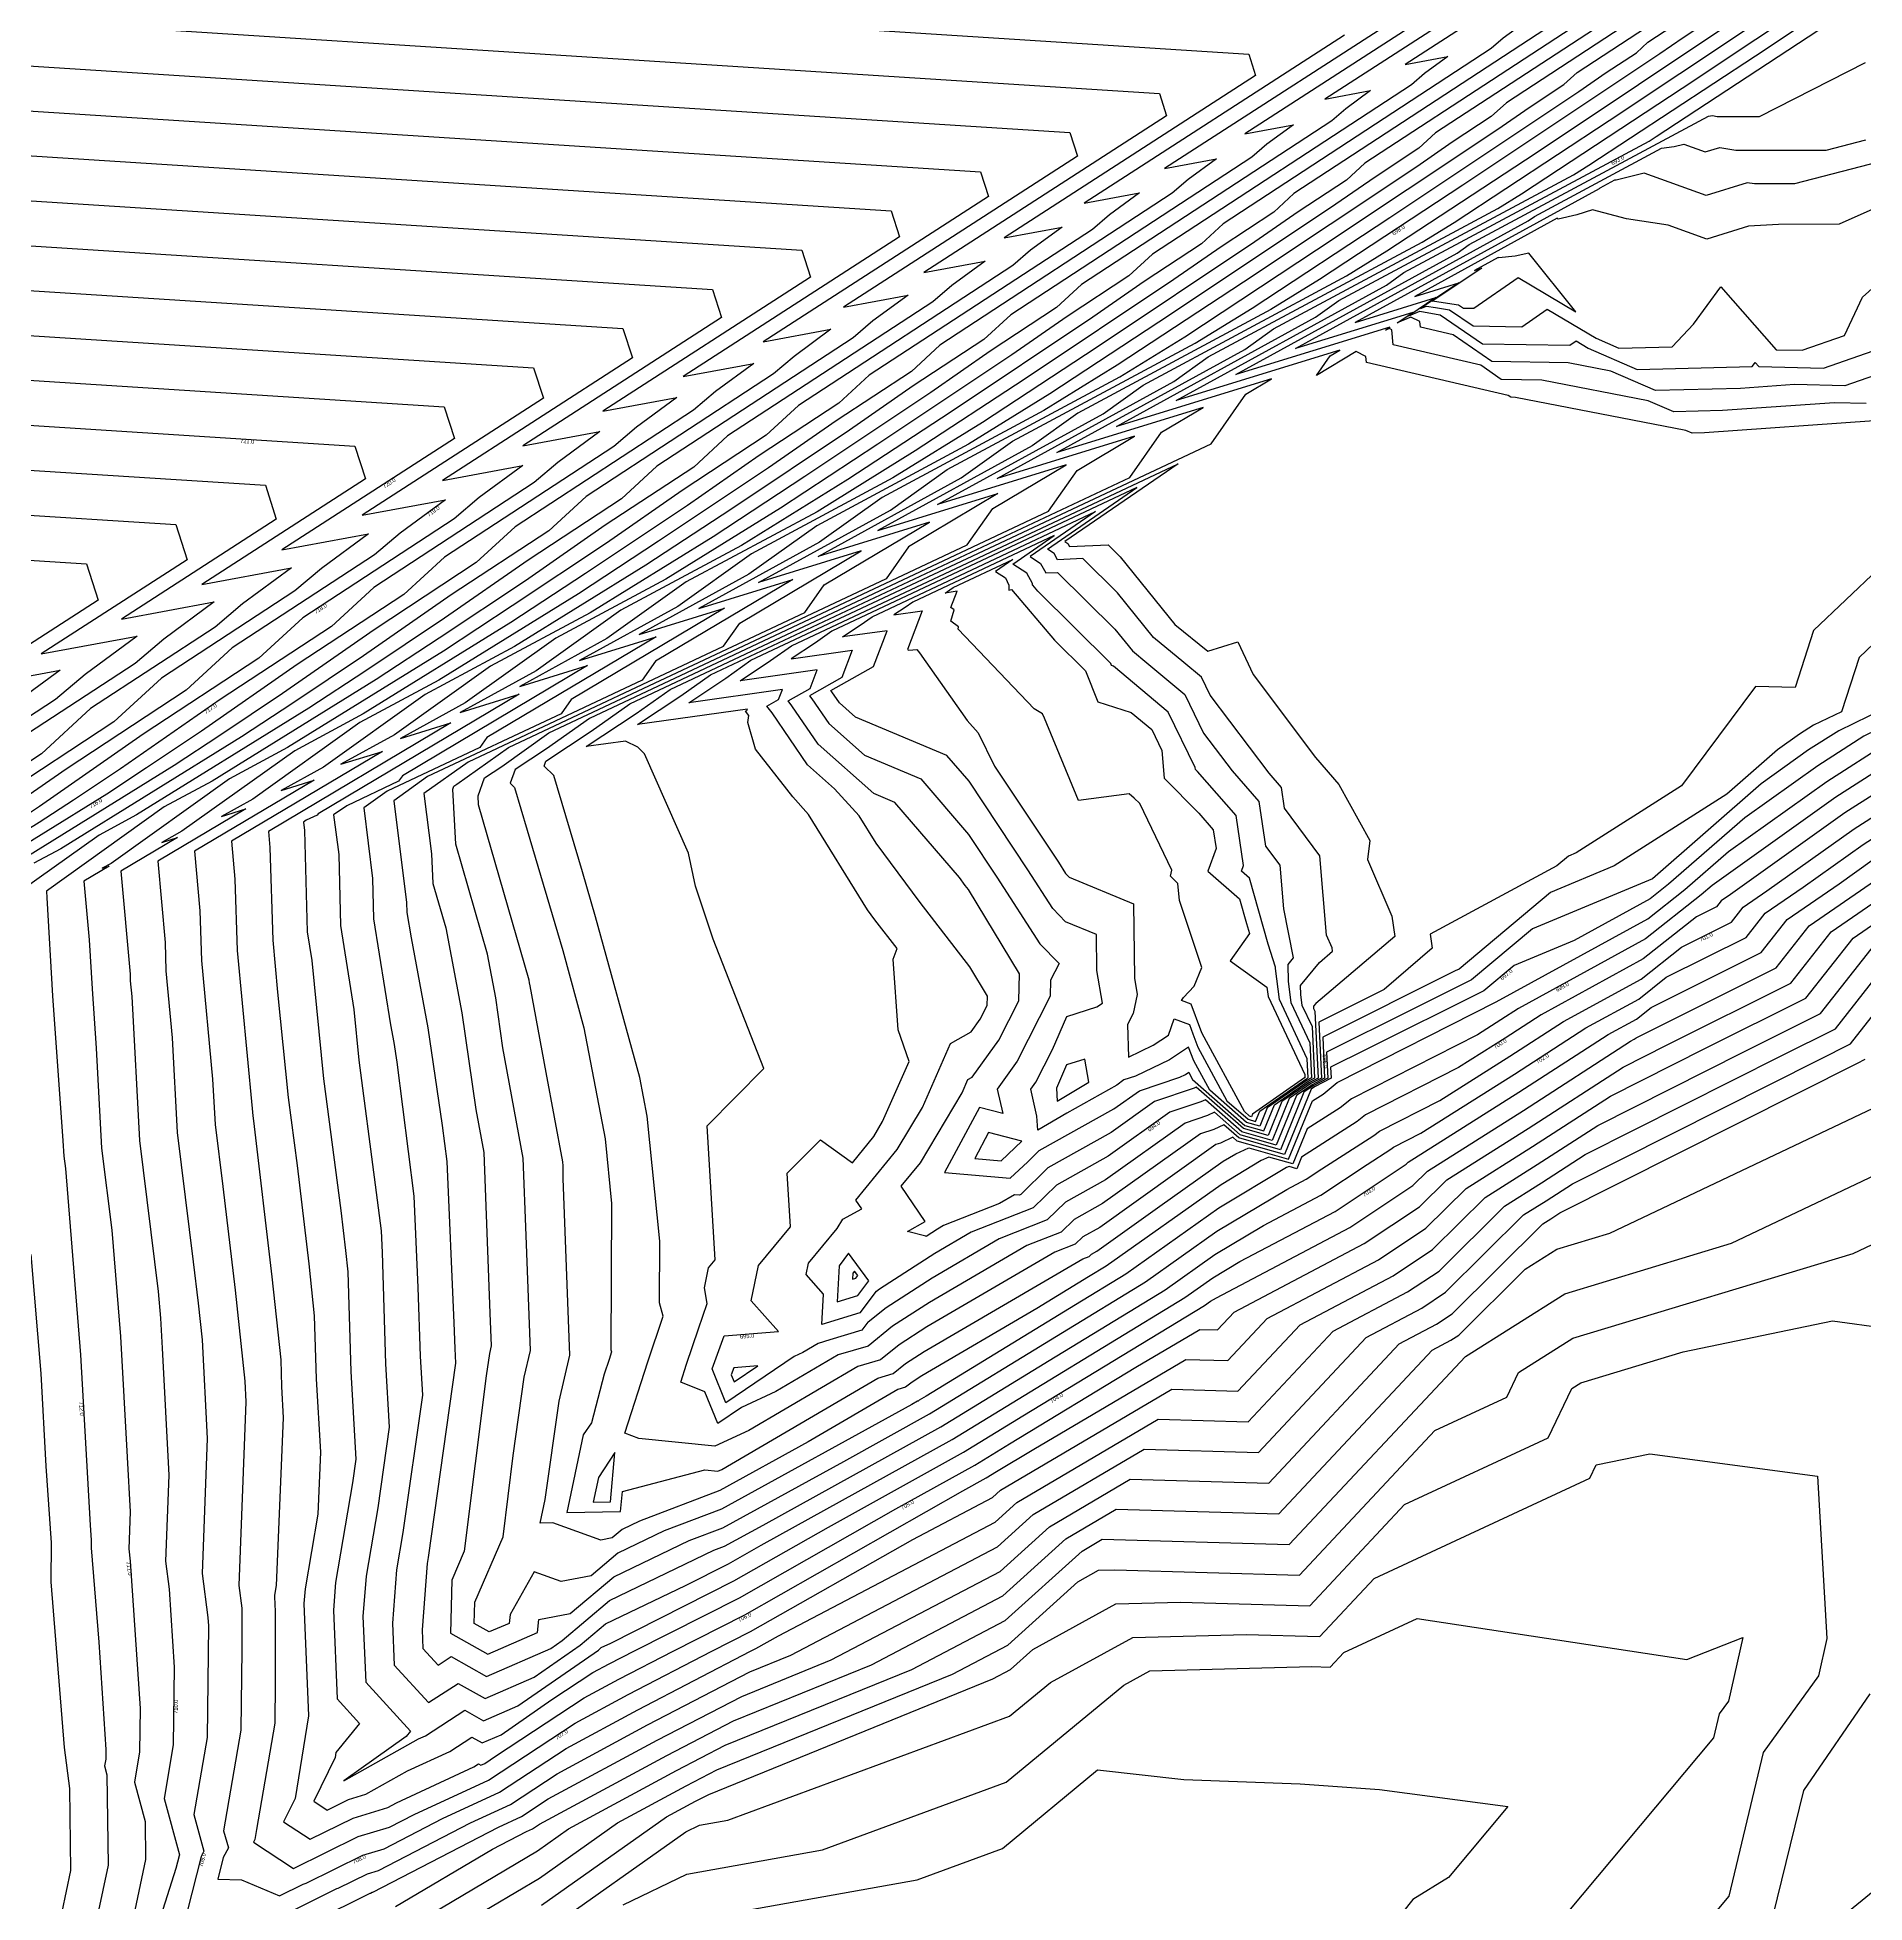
# Model space of a CAD drawing. Extents: x 1684434 to 1702565, y 997334 to 1000228.
# Drawn here: x 1701827 to 1702051.8, y 999806.6 to 1000036 of the extents above; entities that cross this region are included whole.
import ezdxf

# ---------------------------------------------------------------- set-up
doc = ezdxf.new("R2010")
doc.units = 0
doc.layers.add('Default', color=7, linetype='Continuous')

msp = doc.modelspace()

# ---------------------------------------------------------------- linework, layer by layer
at = {"layer": 'Default'}
for points in [[(1701022.89, 1000094.96), (1701976.02, 1000033.92), (1701976.86, 1000031.31), (1701945.92, 1000011.33), (1701953.08, 1000012.66), (1701949.18, 1000009.8), (1701946.98, 1000007.92), (1701920.63, 999990.69), (1701916.68, 999987.06), (1701906.33, 999980.26), (1701897.03, 999973.79), (1701885.43, 999966.05), (1701876.98, 999960.5), (1701857.8, 999948.63), (1701850.65, 999944.79), (1701836.08, 999934.38), (1701834.98, 999933.78), (1701835.83, 999934.04), (1701832.74, 999932.2), (1701833.39, 999924.97), (1701833.74, 999918.95), (1701834.27, 999911.65), (1701834.92, 999899.36), (1701836.17, 999889.29), (1701837.24, 999876.19), (1701838.07, 999861.35), (1701838.42, 999854.62), (1701838.25, 999850.07), (1701838.45, 999848.58), (1701839.65, 999830.46), (1701839.58, 999825.09), (1701838.95, 999821.38), (1701840.27, 999816.55), (1701840.33, 999811.85), (1701838.34, 999802.5)], [(1700896.91, 1000091.98), (1701954.03, 1000024.28), (1701954.96, 1000021.38), (1701926.18, 1000002.8), (1701934.11, 1000004.28), (1701929.8, 1000001.1), (1701927.36, 999999.03), (1701903.22, 999983.24), (1701898.85, 999979.22), (1701887.39, 999971.69), (1701877.1, 999964.53), (1701867.44, 999958.09), (1701860.41, 999953.47), (1701839.2, 999940.34), (1701834.6, 999937.87), (1701823.26, 999929.77)], [(1700959.9, 1000093.47), (1701965.02, 1000029.1), (1701965.91, 1000026.34), (1701936.05, 1000007.06), (1701943.6, 1000008.47), (1701939.49, 1000005.45), (1701937.17, 1000003.47), (1701911.92, 999986.96), (1701907.76, 999983.14), (1701896.86, 999975.97), (1701887.06, 999969.16), (1701876.44, 999962.07), (1701868.7, 999956.99), (1701848.5, 999944.48), (1701842.62, 999941.33), (1701828.13, 999930.98), (1701828.19, 999930.15), (1701828.88, 999918.09), (1701830.17, 999900.25), (1701830.27, 999898.39), (1701830.46, 999896.86), (1701832.34, 999873.92), (1701833.51, 999852.99), (1701833.64, 999851.13), (1701833.63, 999850.19), (1701834.56, 999838.6), (1701835.44, 999825.39), (1701835.43, 999824.2), (1701835.28, 999823.37), (1701835.58, 999822.3), (1701835.72, 999811.19), (1701832.69, 999796.94)], [(1700833.93, 1000090.49), (1701943.03, 1000019.46), (1701944.01, 1000016.42), (1701916.31, 999998.53), (1701924.63, 1000000.09), (1701920.11, 999996.75), (1701917.55, 999994.58), (1701894.51, 999979.51), (1701889.93, 999975.3), (1701877.92, 999967.41), (1701867.13, 999959.9), (1701858.45, 999954.11), (1701852.12, 999949.95), (1701829.89, 999936.19), (1701826.57, 999934.41)], [(1700707.96, 1000087.51), (1701921.04, 1000009.81), (1701922.11, 1000006.49), (1701896.58, 999990), (1701905.67, 999991.7), (1701900.72, 999988.06), (1701897.93, 999985.68), (1701877.1, 999972.06), (1701872.09, 999967.46), (1701858.98, 999958.84), (1701847.2, 999950.64), (1701840.46, 999946.15), (1701835.55, 999942.92), (1701811.29, 999927.9)], [(1700770.94, 1000089), (1701932.04, 1000014.63), (1701933.06, 1000011.45), (1701906.44, 999994.27), (1701915.15, 999995.89), (1701910.42, 999992.41), (1701907.74, 999990.13), (1701885.8, 999975.78), (1701881.01, 999971.38), (1701868.45, 999963.12), (1701857.16, 999955.27), (1701849.45, 999950.13), (1701843.84, 999946.44), (1701820.59, 999932.05)], [(1700644.97, 1000086.02), (1701910.04, 1000004.99), (1701911.16, 1000001.52), (1701886.71, 999985.74), (1701896.19, 999987.51), (1701891.03, 999983.71), (1701888.12, 999981.23), (1701868.39, 999968.33), (1701863.18, 999963.54), (1701849.51, 999954.56), (1701837.23, 999946.01), (1701831.47, 999942.17), (1701827.26, 999939.41), (1701803.96, 999924.98)], [(1700519, 1000083.03), (1701888.05, 999995.35), (1701889.26, 999991.6), (1701866.97, 999977.21), (1701877.22, 999979.12), (1701871.65, 999975.02), (1701868.49, 999972.33), (1701850.98, 999960.88), (1701845.34, 999955.7), (1701830.57, 999945.99), (1701817.3, 999936.76)], [(1700581.98, 1000084.53), (1701899.05, 1000000.17), (1701900.21, 999996.56), (1701876.84, 999981.47), (1701886.71, 999983.31), (1701881.34, 999979.37), (1701878.3, 999976.78), (1701859.68, 999964.6), (1701854.26, 999959.62), (1701840.04, 999950.27), (1701827.27, 999941.38), (1701822.47, 999938.19)], [(1700456.01, 1000081.54), (1701877.06, 999990.53), (1701878.31, 999986.63), (1701857.1, 999972.94), (1701867.74, 999974.93), (1701861.96, 999970.67), (1701858.68, 999967.89), (1701842.27, 999957.15), (1701836.42, 999951.78), (1701821.1, 999941.71)], [(1700330.04, 1000078.56), (1701855.07, 999980.89), (1701856.41, 999976.71), (1701837.37, 999964.41), (1701848.78, 999966.54), (1701842.57, 999961.98), (1701839.06, 999958.99), (1701824.86, 999949.7)], [(1700393.03, 1000080.05), (1701866.06, 999985.71), (1701867.36, 999981.67), (1701847.24, 999968.68), (1701858.26, 999970.74), (1701852.26, 999966.32), (1701848.87, 999963.44), (1701833.56, 999953.42), (1701827.51, 999947.86), (1701811.63, 999937.42)], [(1700309.66, 1000074.34), (1701844.07, 999976.07), (1701845.46, 999971.74), (1701827.5, 999960.15), (1701839.3, 999962.35), (1701832.88, 999957.63), (1701829.25, 999954.54), (1701816.15, 999945.97)], [(1700374.63, 1000064.65), (1701833.07, 999971.24), (1701834.51, 999966.78), (1701817.63, 999955.88), (1701829.82, 999958.16), (1701823.19, 999953.28)], [(1702057.9, 999948.71), (1702048.23, 999942.52), (1702033, 999931.67), (1702031.66, 999930.5), (1702024.82, 999925.09), (1702009.21, 999916.55), (1702007.01, 999915.13), (1702004.14, 999913.31), (1701988.64, 999905.43), (1701987.25, 999904.33), (1701983.2, 999901.73), (1701981.43, 999897.42), (1701978.49, 999898.25), (1701977.55, 999897.83), (1701972.61, 999894.87), (1701958.48, 999884.83), (1701956.32, 999883.52), (1701949.94, 999879.62), (1701935.79, 999871.36), (1701934.6, 999870.59), (1701933.81, 999869.95), (1701932.84, 999869.66), (1701921.84, 999863.22), (1701910.95, 999857.24), (1701901.08, 999853.49), (1701898.94, 999852.47), (1701897.7, 999851.42), (1701896.31, 999851.16), (1701890.4, 999853.28), (1701888.88, 999853.25), (1701889.49, 999856.14), (1701891.18, 999868.25), (1701892.51, 999873.88), (1701891.7, 999895.62), (1701891.71, 999897.17), (1701891.66, 999897.67), (1701889.58, 999908.65), (1701887.62, 999919.31), (1701887.57, 999919.69), (1701887.5, 999920.03), (1701881.28, 999941.59), (1701881.23, 999942.71), (1701882.03, 999944.91), (1701884.13, 999946.29), (1701889.94, 999950.43), (1701921.41, 999965.25), (1701923.79, 999968.64), (1701936.75, 999976.35), (1701923.05, 999972.15), (1701940.66, 999981.8), (1701946.96, 999986.3), (1701969.44, 999998.36), (1701976.42, 1000002.69), (1701993.37, 1000013.82), (1702016.63, 1000029.33), (1702019.97, 1000031.66), (1702023.69, 1000034.1), (1702025.11, 1000035.41), (1702064.71, 1000061.3)], [(1702031.61, 1000056.12), (1701995.26, 1000032.65), (1702000.49, 1000033.63), (1701997.64, 1000031.53), (1701996.03, 1000030.16), (1701964.16, 1000009.32), (1701961.27, 1000006.66), (1701953.68, 1000001.67), (1701946.86, 999996.93), (1701930.41, 999985.96), (1701918.42, 999978.08), (1701904.32, 999969.35), (1701890.78, 999962.08), (1701879.65, 999954.14), (1701871.68, 999949.76), (1701877.88, 999951.67), (1701855.45, 999938.32), (1701855.62, 999936.36), (1701855.97, 999924.94), (1701856.57, 999918.56), (1701857.86, 999905.61), (1701858.96, 999897.21), (1701860.39, 999885.15), (1701861.07, 999878.74), (1701861.31, 999870.97), (1701861.84, 999861.96), (1701861.52, 999854.35), (1701859.95, 999845.16), (1701859.81, 999843.35), (1701860.38, 999829.54), (1701858.71, 999819.37), (1701857.3, 999816.52), (1701860.59, 999814.36), (1701865.87, 999816.97), (1701870.12, 999818.25), (1701871.2, 999818.85), (1701880.72, 999823.25), (1701881.29, 999823.62), (1701881.56, 999823.47), (1701882.05, 999823.69), (1701883.36, 999824.59), (1701894.26, 999831.74), (1701898.52, 999834.04), (1701905.21, 999837.51), (1701914.05, 999841.98), (1701940.86, 999857.21), (1701943.73, 999858.8), (1701944.99, 999859.58), (1701949.57, 999862.35), (1701968.29, 999873.38), (1701973.43, 999873.24), (1701978.27, 999878.41), (1701991.98, 999885.63), (1701997.81, 999889.5), (1702002.74, 999894.39), (1702010.92, 999899.56), (1702020.5, 999905.75), (1702032.11, 999911.6), (1702044.53, 999917.8), (1702050.34, 999925.19), (1702055.65, 999928.84)], [(1702060.69, 999947.84), (1702049.35, 999940.59), (1702035.29, 999930.58), (1702034.13, 999929.78), (1702033.55, 999929.04), (1702031.09, 999927.81), (1702024.54, 999922.63), (1702011.97, 999915.74), (1702007.57, 999912.9), (1702001.82, 999909.27), (1701990.36, 999903.45), (1701989.34, 999902.63), (1701982.52, 999898.26), (1701981.94, 999896.83), (1701980.97, 999897.11), (1701980.66, 999896.97), (1701972.35, 999892), (1701960.9, 999883.87), (1701954.7, 999880.1), (1701936.36, 999868.87), (1701935.47, 999868.35), (1701935.4, 999868.3), (1701935.35, 999868.26), (1701935.29, 999868.24), (1701934.59, 999867.84), (1701911.15, 999854.96), (1701904.12, 999852.3), (1701898.43, 999849.56), (1701895.13, 999846.77), (1701891.43, 999846.07), (1701888.12, 999847.26), (1701885.16, 999841.99), (1701885.04, 999840.91), (1701882.6, 999839.85), (1701880.76, 999840.89), (1701880.82, 999843.5), (1701884.31, 999851.56), (1701885.56, 999861.57), (1701886.9, 999871.18), (1701887.68, 999874.46), (1701887.15, 999888.6), (1701886.78, 999898.14), (1701884.29, 999911.7), (1701883.39, 999917.86), (1701882.38, 999923.23), (1701878.48, 999936.75), (1701878.13, 999943.52), (1701878.26, 999943.89), (1701878.61, 999944.12), (1701884.96, 999948.64), (1701911.42, 999961.09), (1701913.41, 999963.95), (1701928.34, 999972.83), (1701915.71, 999968.95), (1701931.95, 999977.85), (1701938.93, 999982.84), (1701960.14, 999994.22), (1701968.14, 999999.17), (1701984.37, 1000009.84), (1702006.66, 1000024.7), (1702010.5, 1000027.37), (1702014.77, 1000030.18), (1702016.4, 1000031.68), (1702054.9, 1000056.86)], [(1702052.94, 999988.8), (1702032.07, 999987.33), (1702030.57, 999987.29), (1702029.79, 999987.64), (1702008.82, 999991.7), (1702008.24, 999991.71), (1702007.94, 999991.92), (1701990.48, 999996), (1701990.41, 999996.72), (1701989.22, 999997.35), (1701984.35, 999994.41), (1701986.03, 999996.81), (1701987.21, 999997.51), (1701967.09, 999991.33), (1701992.95, 1000005.51), (1701995.11, 1000007.06), (1702025.26, 1000023.23), (1702026.14, 1000023.78), (1702047.33, 1000037.71), (1702076.42, 1000057.1)], [(1702020.66, 1000051.16), (1701985.39, 1000028.38), (1701991, 1000029.43), (1701987.95, 1000027.19), (1701986.22, 1000025.72), (1701955.46, 1000005.59), (1701952.35, 1000002.74), (1701944.21, 999997.39), (1701936.9, 999992.3), (1701921.41, 999981.98), (1701910.13, 999974.56), (1701895.01, 999965.21), (1701882.75, 999958.63), (1701870.94, 999950.19), (1701864.34, 999946.57), (1701869.47, 999948.14), (1701850.91, 999937.1), (1701851.32, 999932.45), (1701851.59, 999923.69), (1701853.42, 999904.25), (1701853.51, 999903.32), (1701853.59, 999902.72), (1701855.86, 999883.53), (1701856.95, 999873.33), (1701857.05, 999870.04), (1701857.27, 999866.21), (1701856.4, 999845.58), (1701856.2, 999844.39), (1701856.18, 999844.16), (1701856.25, 999842.38), (1701856.28, 999833.59), (1701856.22, 999828.65), (1701853.96, 999815.54), (1701853.77, 999814.34), (1701853.6, 999814.01), (1701858.53, 999810.78), (1701866.46, 999814.68), (1701870.34, 999815.85), (1701873.38, 999817.42), (1701882.5, 999821.64), (1701893.16, 999828.63), (1701899.7, 999832.17), (1701909.98, 999837.5), (1701914.73, 999839.9), (1701934.7, 999851.24), (1701944.5, 999856.39), (1701945.48, 999857.28), (1701966.57, 999869.7), (1701974.69, 999869.47), (1701982.33, 999877.63), (1701993.76, 999883.65), (1701998.62, 999886.88), (1702005.1, 999893.31), (1702011.48, 999897.34), (1702018.95, 999902.16), (1702036.81, 999911.15), (1702046.36, 999915.93), (1702053.04, 999924.43)], [(1702045.09, 1000052.41), (1702007.7, 1000027.95), (1702005.85, 1000026.26), (1702001.03, 1000023.09), (1701996.69, 1000020.07), (1701975.38, 1000005.86), (1701959.85, 999995.66), (1701950.83, 999990.08), (1701930.91, 999979.38), (1701923.23, 999973.9), (1701908.37, 999965.75), (1701919.93, 999969.3), (1701903.04, 999959.25), (1701901.42, 999956.94), (1701879.99, 999946.85), (1701874.55, 999942.98), (1701875.49, 999935.55), (1701875.68, 999931.91), (1701877.26, 999926.44), (1701879.22, 999916.02), (1701880.96, 999904.1), (1701881.92, 999898.84), (1701882.69, 999879.08), (1701882.84, 999875.05), (1701882.62, 999874.11), (1701882.24, 999871.37), (1701879.53, 999849.81), (1701877.98, 999846.23), (1701877.83, 999839.71), (1701882.42, 999837.12), (1701888.52, 999839.77), (1701888.7, 999841.39), (1701892.56, 999842.11), (1701897.92, 999846.65), (1701907.17, 999851.1), (1701911.35, 999852.68), (1701926.2, 999860.84), (1701936.75, 999866.68), (1701953.09, 999876.68), (1701963.32, 999882.9), (1701972.09, 999889.14), (1701980.72, 999894.29), (1701983.09, 999895.54), (1701985.02, 999896.82), (1701991.42, 999900.93), (1701992.09, 999901.46), (1701999.51, 999905.23), (1702008.13, 999910.68), (1702014.73, 999914.94), (1702024.27, 999920.16), (1702029.23, 999924.09), (1702035.38, 999927.16), (1702036.83, 999929.01), (1702039.75, 999931.01), (1702050.47, 999938.65), (1702059.12, 999944.18)], [(1702065.35, 999981.88), (1702045.5, 999963.03), (1702043.22, 999956), (1702038.35, 999956.14), (1702029.23, 999943.92), (1702016.28, 999935.67), (1702015.36, 999935.29), (1702013.93, 999934.09), (1701998.32, 999925.67), (1701998.58, 999923.95), (1701992.67, 999918.89), (1701984.62, 999914.87), (1701984.95, 999907.98), (1701983.65, 999907.3), (1701981, 999905.46), (1701978.89, 999900.32), (1701975.17, 999901.38), (1701970.68, 999905.31), (1701970.12, 999905.04), (1701966.33, 999903.77), (1701958.74, 999898.37), (1701952.39, 999894.82), (1701949.52, 999892.02), (1701941.89, 999889.03), (1701937.4, 999886.4), (1701930.61, 999882.02), (1701930.24, 999881.72), (1701930.18, 999881.78), (1701928.19, 999879.1), (1701923.5, 999877.67), (1701923.7, 999881.42), (1701921.57, 999883.83), (1701921.85, 999885.21), (1701925.38, 999889.47), (1701926.09, 999890.61), (1701928.44, 999891.89), (1701927.7, 999892.98), (1701932.77, 999899.19), (1701935.87, 999904.38), (1701939.34, 999912.25), (1701941.86, 999913.65), (1701943, 999915.24), (1701943.85, 999916.92), (1701943.88, 999918.07), (1701941.7, 999921.68), (1701935.59, 999929.56), (1701930.17, 999936.87), (1701928.1, 999940.22), (1701925.07, 999943.55), (1701921.73, 999946.5), (1701917.38, 999952.9), (1701916.75, 999953.74), (1701918.19, 999954.55), (1701918.65, 999955.76), (1701907.14, 999954.15), (1701911.69, 999957.16), (1701914.79, 999959.37), (1701971.38, 999986.01), (1701975.66, 999992.11), (1701978.8, 999993.98), (1701959.75, 999988.13), (1701984.24, 1000001.56), (1701987.09, 1000003.6), (1702015.96, 1000019.09), (1702017.85, 1000020.26), (1702038.34, 1000033.73), (1702066.46, 1000052.48)], [(1702009.71, 1000046.2), (1701975.52, 1000024.12), (1701981.52, 1000025.24), (1701978.26, 1000022.84), (1701976.41, 1000021.27), (1701946.75, 1000001.87), (1701943.43, 999998.82), (1701934.74, 999993.11), (1701926.93, 999987.67), (1701912.42, 999978), (1701901.84, 999971.05), (1701885.71, 999961.06), (1701874.73, 999955.17), (1701862.22, 999946.23), (1701857, 999943.37), (1701861.06, 999944.62), (1701846.36, 999935.87), (1701847.02, 999928.55), (1701847.21, 999922.44), (1701848.58, 999907.84), (1701848.88, 999902.26), (1701849.83, 999894.63), (1701851.33, 999881.91), (1701852.53, 999870.69), (1701852.66, 999868.16), (1701851.79, 999845.56), (1701852.17, 999842.77), (1701852.18, 999837.64), (1701852.06, 999827.76), (1701849.93, 999815.4), (1701850.51, 999813.31), (1701849.89, 999812.13), (1701849.2, 999809.43), (1701852.11, 999809.36), (1701856.81, 999807.4), (1701859.71, 999808.84), (1701860.08, 999808.96), (1701867.04, 999812.4), (1701869.66, 999813.19), (1701876.83, 999816.9), (1701883.86, 999820.15), (1701892.06, 999825.53), (1701900.88, 999830.29), (1701914.75, 999837.48), (1701915.4, 999837.81), (1701918.17, 999839.39), (1701944.81, 999853.36), (1701947.49, 999855.78), (1701964.86, 999866.01), (1701975.95, 999865.69), (1701986.4, 999876.85), (1701995.54, 999881.67), (1701999.42, 999884.25), (1702007.47, 999892.22), (1702012.04, 999895.11), (1702017.39, 999898.57), (1702041.5, 999910.71), (1702048.19, 999914.05), (1702055.74, 999923.66)], [(1702035.28, 1000047.96), (1701998.99, 1000024.23), (1701996.94, 1000022.34), (1701991.56, 1000018.81), (1701986.73, 1000015.45), (1701966.38, 1000001.88), (1701951.56, 999992.14), (1701941.53, 999985.93), (1701922.88, 999975.92), (1701914.52, 999969.95), (1701901.03, 999962.55), (1701911.52, 999965.77), (1701892.67, 999954.56), (1701891.43, 999952.79), (1701875.02, 999945.06), (1701870.86, 999942.1), (1701872.44, 999929.56), (1701872.47, 999928.36), (1701872.98, 999925.21), (1701875.05, 999914.18), (1701876.8, 999902.14), (1701877.37, 999897.72), (1701878.25, 999877.88), (1701878.35, 999874.72), (1701878.46, 999872.92), (1701875.09, 999849.02), (1701874.96, 999848.26), (1701874.34, 999840.12), (1701874.43, 999837.82), (1701876.3, 999835.78), (1701877.92, 999836.83), (1701882.25, 999834.39), (1701890.17, 999837.83), (1701891.58, 999838.81), (1701897.4, 999843.74), (1701910.22, 999849.9), (1701911.55, 999850.41), (1701916.28, 999853), (1701938.15, 999865.1), (1701951.47, 999873.26), (1701965.74, 999881.94), (1701971.84, 999886.27), (1701977.83, 999889.85), (1701984.87, 999893.56), (1701990.59, 999897.36), (1701993.51, 999899.23), (1701993.81, 999899.48), (1701997.19, 999901.19), (1702008.69, 999908.46), (1702017.48, 999914.14), (1702023.99, 999917.7), (1702027.37, 999920.38), (1702037.21, 999925.29), (1702039.53, 999928.25), (1702044.2, 999931.45), (1702051.58, 999936.71), (1702057.54, 999940.52)], [(1702062.88, 999970.94), (1702051.08, 999959.73), (1702048.91, 999953.04), (1702045.48, 999951.38), (1702043.76, 999950.27), (1702041.05, 999948.34), (1702034.84, 999942.91), (1702020.97, 999934.08), (1702013.13, 999930.8), (1702001.89, 999921.39), (1702001.42, 999921.16), (1701985.11, 999913.02), (1701985.35, 999907.97), (1701983.8, 999907.16), (1701981.9, 999905.84), (1701979.4, 999899.74), (1701974.98, 999901), (1701971.81, 999903.77), (1701970.93, 999903.36), (1701968.21, 999902.44), (1701958.39, 999895.46), (1701953.46, 999892.7), (1701951.23, 999890.53), (1701945.32, 999888.2), (1701937.08, 999883.39), (1701931.41, 999879.74), (1701929.2, 999877.95), (1701929.18, 999877.97), (1701928.43, 999876.96), (1701924.51, 999875.77), (1701923.06, 999875.34), (1701921.15, 999874.22), (1701920.09, 999873.73), (1701911.71, 999868.05), (1701910.01, 999872.2), (1701911.49, 999876.26), (1701918.16, 999876.81), (1701914.83, 999880.57), (1701915.7, 999884.92), (1701919.66, 999889.7), (1701919.26, 999896.29), (1701923.33, 999900.39), (1701927.26, 999897.57), (1701929.91, 999900.81), (1701930.98, 999902.62), (1701934.25, 999910.01), (1701932.91, 999913.9), (1701932.29, 999922.59), (1701932.77, 999923.9), (1701930.03, 999927.44), (1701929.12, 999928.66), (1701921.88, 999940.4), (1701919.92, 999942.56), (1701915.35, 999948.43), (1701914.42, 999951.7), (1701914.51, 999952.59), (1701914.13, 999953.1), (1701914.3, 999953.2), (1701914.35, 999953.34), (1701900.83, 999951.45), (1701906.18, 999954.99), (1701909.82, 999957.58), (1701961.39, 999981.86), (1701965.28, 999987.42), (1701970.39, 999990.46), (1701952.41, 999984.94), (1701975.52, 999997.61), (1701979.06, 1000000.14), (1702006.65, 1000014.94), (1702009.57, 1000016.75), (1702029.34, 1000029.75), (1702056.49, 1000047.85)], [(1702025.47, 1000043.51), (1701990.28, 1000020.5), (1701988.02, 1000018.42), (1701982.09, 1000014.52), (1701976.76, 1000010.82), (1701957.39, 999997.9), (1701943.28, 999988.62), (1701932.23, 999981.79), (1701914.85, 999972.46), (1701905.8, 999965.99), (1701893.69, 999959.36), (1701903.11, 999962.25), (1701882.29, 999949.86), (1701881.43, 999948.63), (1701870.05, 999943.27), (1701867.16, 999941.22), (1701868.26, 999932.52), (1701868.38, 999927.56), (1701870.47, 999914.53), (1701870.88, 999912.34), (1701871.23, 999909.95), (1701873.33, 999893.46), (1701873.83, 999882.21), (1701874.09, 999873.78), (1701874.37, 999868.98), (1701871.99, 999852.08), (1701871.21, 999847.48), (1701870.71, 999840.93), (1701870.92, 999835.75), (1701875.12, 999831.17), (1701878.76, 999833.53), (1701882.08, 999831.66), (1701888.14, 999834.3), (1701893.8, 999838.22), (1701896.89, 999840.84), (1701906.74, 999845.57), (1701912.01, 999848.23), (1701916.05, 999850.53), (1701939.54, 999863.53), (1701949.85, 999869.84), (1701968.17, 999880.98), (1701971.58, 999883.4), (1701974.93, 999885.4), (1701986.65, 999891.58), (1701995.39, 999897.38), (1701995.64, 999897.64), (1702009.25, 999906.23), (1702020.24, 999913.33), (1702023.71, 999915.24), (1702025.52, 999916.67), (1702039.04, 999923.42), (1702042.23, 999927.48), (1702048.65, 999931.89), (1702052.7, 999934.77)], [(1702055.97, 999954.3), (1702048.59, 999950.71), (1702044.88, 999948.34), (1702039.03, 999944.17), (1702025.66, 999932.49), (1702010.91, 999926.32), (1702003.41, 999920.05), (1701995.95, 999916.33), (1701985.6, 999911.16), (1701985.76, 999907.96), (1701983.95, 999907.03), (1701982.8, 999906.23), (1701979.91, 999899.16), (1701974.79, 999900.62), (1701972.94, 999902.24), (1701971.74, 999901.67), (1701970.1, 999901.12), (1701958.04, 999892.54), (1701954.53, 999890.58), (1701952.95, 999889.03), (1701948.74, 999887.38), (1701936.76, 999880.38), (1701932.2, 999877.45), (1701929.2, 999875.01), (1701925.51, 999873.92), (1701917.84, 999869.43), (1701913.63, 999867.48), (1701910.71, 999865.5), (1701909.11, 999869.4), (1701906.16, 999870.59), (1701906.86, 999872.78), (1701908.35, 999877.15), (1701909.4, 999880.25), (1701909.06, 999882.17), (1701909.55, 999884.63), (1701910.39, 999885.63), (1701909.39, 999902.1), (1701916.39, 999909.16), (1701910.13, 999925.06), (1701907.98, 999931.57), (1701907.12, 999935.66), (1701901.71, 999947.88), (1701900.89, 999948.7), (1701899.35, 999949.42), (1701894.52, 999948.75), (1701900.67, 999952.81), (1701904.85, 999955.79), (1701951.39, 999977.71), (1701954.91, 999982.72), (1701961.98, 999986.93), (1701945.07, 999981.74), (1701966.81, 999993.66), (1701971.03, 999996.68), (1701997.35, 1000010.8), (1702001.28, 1000013.23), (1702020.35, 1000025.77), (1702046.53, 1000043.22)], [(1701998.76, 1000041.23), (1701965.65, 1000019.85), (1701972.04, 1000021.05), (1701968.57, 1000018.49), (1701966.6, 1000016.82), (1701938.04, 999998.14), (1701934.52, 999994.9), (1701925.27, 999988.82), (1701916.96, 999983.04), (1701903.42, 999974.02), (1701893.56, 999967.53), (1701876.41, 999956.92), (1701866.7, 999951.71), (1701853.51, 999942.28), (1701849.66, 999940.17), (1701852.65, 999941.09), (1701841.82, 999934.65), (1701842.72, 999924.65), (1701842.83, 999921.19), (1701843.61, 999912.92), (1701844.23, 999901.29), (1701846.2, 999885.39), (1701846.8, 999880.29), (1701847.28, 999875.8), (1701847.91, 999863.65), (1701847.28, 999847.06), (1701848, 999841.63), (1701848.07, 999840.6), (1701847.9, 999826.87), (1701846.27, 999817.39), (1701847.51, 999812.88), (1701847.16, 999812.23), (1701845.43, 999805.47)], [(1702015.65, 1000039.06), (1701981.58, 1000016.77), (1701979.1, 1000014.5), (1701972.62, 1000010.24), (1701966.79, 1000006.19), (1701948.39, 999993.92), (1701934.99, 999985.11), (1701922.92, 999977.64), (1701906.83, 999969), (1701897.08, 999962.04), (1701886.35, 999956.16), (1701894.7, 999958.72), (1701871.92, 999945.17), (1701871.44, 999944.48), (1701865.08, 999941.48), (1701863.46, 999940.34), (1701864.08, 999935.47), (1701864.29, 999926.76), (1701865.94, 999916.42), (1701866.57, 999910.17), (1701868.57, 999894.87), (1701869.29, 999889.2), (1701869.41, 999886.54), (1701869.83, 999872.84), (1701870.29, 999865.05), (1701868.9, 999855.14), (1701867.46, 999846.71), (1701867.07, 999841.74), (1701867.4, 999833.68), (1701872.92, 999827.66), (1701872.38, 999826.99), (1701864.71, 999821.54), (1701873.91, 999826.69), (1701874.77, 999827.09), (1701879.6, 999830.23), (1701881.9, 999828.93), (1701886.11, 999830.76), (1701896.02, 999837.62), (1701896.38, 999837.93), (1701897.54, 999838.49), (1701912.69, 999846.15), (1701924.32, 999852.76), (1701940.94, 999861.95), (1701948.23, 999866.42), (1701970.59, 999880.01), (1701971.32, 999880.53), (1701972.04, 999880.96), (1701988.43, 999889.6), (1701996.19, 999894.76), (1701998.01, 999896.55), (1702009.81, 999904.01), (1702022.99, 999912.53), (1702023.43, 999912.77), (1702023.66, 999912.95), (1702040.87, 999921.54), (1702044.93, 999926.72), (1702053.1, 999932.32)], [(1702009.97, 1000037.82), (1702007.33, 1000035.88), (1702005.84, 1000034.61), (1701972.87, 1000013.05), (1701970.19, 1000010.58), (1701963.15, 1000005.96), (1701956.83, 1000001.56), (1701939.4, 999989.94), (1701926.7, 999981.59), (1701913.62, 999973.5), (1701898.8, 999965.54), (1701888.37, 999958.09), (1701879.02, 999952.96), (1701886.29, 999955.2), (1701861.55, 999940.47), (1701861.44, 999940.33), (1701860.1, 999939.7), (1701859.76, 999939.45), (1701859.89, 999938.43), (1701860.2, 999925.96), (1701860.76, 999922.46), (1701862.22, 999907.89), (1701864.33, 999891.69), (1701864.91, 999886.76), (1701865.19, 999884.14), (1701865.57, 999871.91), (1701866.21, 999861.11), (1701865.8, 999858.2), (1701863.7, 999845.94), (1701863.44, 999842.54), (1701863.89, 999831.61), (1701866.65, 999828.6), (1701863.75, 999825.04), (1701863.65, 999824.4), (1701861.01, 999819.03), (1701862.65, 999817.95), (1701865.29, 999819.26), (1701867.41, 999819.89), (1701872.56, 999822.77), (1701877.74, 999825.17), (1701880.44, 999826.93), (1701881.73, 999826.2), (1701884.08, 999827.22), (1701890.3, 999831.53), (1701895.36, 999834.85), (1701897.34, 999835.92), (1701900.45, 999837.53), (1701913.37, 999844.06), (1701932.59, 999854.99), (1701942.34, 999860.38), (1701946.61, 999863), (1701962.12, 999872.43), (1701970, 999877.07), (1701972.17, 999877.01), (1701974.21, 999879.18), (1701990.2, 999887.62), (1701997, 999892.13), (1702000.37, 999895.47), (1702010.37, 999901.78), (1702022.06, 999909.34), (1702027.41, 999912.04), (1702042.7, 999919.67), (1702047.64, 999925.96), (1702054.76, 999930.84)], [(1702032.61, 1000038.02), (1702029.44, 1000035.94), (1702026.59, 1000033.96), (1702002.36, 1000017.81), (1701984.71, 1000006.2), (1701978.74, 1000002.51), (1701954.98, 999989.76), (1701949.38, 999985.75), (1701930.39, 999975.34), (1701945.16, 999979.88), (1701934.16, 999973.33), (1701931.41, 999969.4), (1701894.91, 999952.22), (1701889.64, 999948.47), (1701885.8, 999945.93), (1701885.18, 999944.24), (1701885.71, 999943.72), (1701887.27, 999938.46), (1701891.63, 999923.67), (1701894.25, 999914.14), (1701896.84, 999900.49), (1701897.64, 999892.55), (1701897.57, 999874.56), (1701897.65, 999874.29), (1701897.33, 999873.35), (1701896.75, 999871.55), (1701895.16, 999865.58), (1701894.17, 999864.09), (1701892.13, 999854.53), (1701898.75, 999854.68), (1701898.97, 999857.14), (1701909.13, 999859.78), (1701910.73, 999859.62), (1701911.22, 999859.85), (1701930.4, 999871.08), (1701932.27, 999871.63), (1701933.8, 999872.87), (1701936.11, 999874.37), (1701955.59, 999885.73), (1701956.38, 999886.05), (1701956.68, 999886.34), (1701957.35, 999886.71), (1701965.09, 999892.22), (1701972.87, 999897.74), (1701974.44, 999898.68), (1701976.01, 999899.4), (1701980.92, 999898), (1701983.87, 999905.2), (1701985.16, 999906.02), (1701986.91, 999907.42), (1702006.46, 999917.35), (1702025.1, 999927.56), (1702029.66, 999931.16), (1702035.01, 999935.84), (1702047.11, 999944.46), (1702054.8, 999949.38)], [(1702059.5, 999953.84), (1702051.69, 999950.04), (1702046, 999946.4), (1702037.02, 999940.01), (1702027.66, 999931.82), (1702025.38, 999930.02), (1702016.06, 999924.92), (1702008.68, 999921.84), (1702004.93, 999918.7), (1701990.47, 999911.49), (1701986.09, 999909.31), (1701986.16, 999907.96), (1701984.11, 999906.89), (1701983.71, 999906.61), (1701980.42, 999898.58), (1701974.6, 999900.23), (1701974.07, 999900.7), (1701972.55, 999899.98), (1701971.98, 999899.79), (1701957.69, 999889.62), (1701955.61, 999888.46), (1701954.67, 999887.54), (1701952.16, 999886.56), (1701936.43, 999877.38), (1701933, 999875.16), (1701930.73, 999873.32), (1701927.95, 999872.5), (1701914.53, 999864.64), (1701910.36, 999862.71), (1701901, 999863.63), (1701899.29, 999864.31), (1701902.1, 999873.06), (1701904.01, 999878.68), (1701903.54, 999880.32), (1701903.57, 999887.93), (1701902.02, 999903.31), (1701901.12, 999908.06), (1701895.68, 999927.81), (1701894.05, 999933.35), (1701890.54, 999945.18), (1701889.35, 999946.36), (1701889.57, 999946.94), (1701895.15, 999950.64), (1701899.88, 999954), (1701941.4, 999973.55), (1701944.54, 999978.03), (1701953.57, 999983.4), (1701937.73, 999978.54), (1701958.09, 999989.7), (1701963.01, 999993.22), (1701988.05, 1000006.65), (1701992.99, 1000009.72), (1702011.36, 1000021.79), (1702036.56, 1000038.59)], [(1701987.81, 1000036.27), (1701955.78, 1000015.59), (1701962.56, 1000016.86), (1701958.87, 1000014.14), (1701956.79, 1000012.37), (1701929.34, 999994.42), (1701925.6, 999990.98), (1701915.8, 999984.54), (1701907, 999978.41), (1701894.43, 999970.04), (1701885.27, 999964.02), (1701867.11, 999952.77), (1701858.67, 999948.25), (1701844.79, 999938.33), (1701842.32, 999936.97), (1701844.24, 999937.56), (1701837.28, 999933.42), (1701838.42, 999920.75), (1701838.45, 999919.93), (1701838.63, 999918), (1701839.58, 999900.32), (1701841.88, 999881.72), (1701842.15, 999878.46), (1701842.36, 999874.77), (1701843.17, 999859.13), (1701842.76, 999848.57), (1701843.22, 999845.11), (1701843.86, 999835.53), (1701843.74, 999825.98), (1701842.61, 999819.39), (1701844.51, 999812.45), (1701844.44, 999812.32), (1701844.03, 999810.75), (1701841.11, 999801.47)], [(1702051.97, 999990.94), (1702048.05, 999991.03), (1702034.29, 999990.07), (1702028.32, 999989.91), (1702025.16, 999991.28), (1702012.06, 999993.82), (1702007.08, 999993.91), (1702004.55, 999995.65), (1701993.8, 999998.16), (1701993.63, 1000000.02), (1701993.32, 1000000.18), (1701992.83, 999999.98), (1701993.38, 1000000.35), (1701974.43, 999994.53), (1702001.67, 1000009.46), (1702003.14, 1000010.51), (1702032.56, 1000026.3), (1702033.06, 1000026.37), (1702033.63, 1000026.27), (1702038.82, 1000026.27), (1702051.89, 1000032.89)], [(1702059.46, 999996.65), (1702049.34, 999993.13), (1702043.16, 999993.27), (1702036.52, 999992.81), (1702026.06, 999992.53), (1702020.54, 999994.93), (1702015.3, 999995.94), (1702005.92, 999996.1), (1702001.16, 999999.38), (1701997.13, 1000000.33), (1701997.06, 1000001.02), (1701995.97, 1000001.57), (1701994.26, 1000000.86), (1701996.21, 1000002.16), (1701981.77, 999997.73), (1702010.38, 1000013.42), (1702011.16, 1000013.97), (1702026.79, 1000022.36), (1702028.33, 1000022.56), (1702029.53, 1000022.85), (1702032.17, 1000021.9), (1702033.94, 1000022.45), (1702035.93, 1000022.11), (1702047.02, 1000022.11), (1702051.91, 1000023.38)], [(1702054.71, 1000020.96), (1702043.15, 1000017.95), (1702038.22, 1000017.95), (1702037.34, 1000018.1), (1702032.26, 1000016.54), (1702024.65, 1000019.27), (1702021.2, 1000018.44), (1702021.02, 1000018.42), (1702019.19, 1000017.43), (1702019.1, 1000017.37), (1701989.11, 1000000.92), (1701999.04, 1000003.97), (1701995.7, 1000001.75), (1701997.04, 1000002.3), (1701999.08, 1000001.94), (1701999.57, 1000001.87), (1702004.76, 999998.3), (1702015.49, 999998.12), (1702016.27, 999998.66), (1702017.78, 999997.76), (1702023.8, 999995.14), (1702037.93, 999995.52), (1702038.1, 999995.69), (1702038.31, 999995.98), (1702038.74, 999995.5), (1702046.71, 999995.31), (1702059.76, 999999.85)], [(1702057.29, 1000016.85), (1702048.63, 1000012.99), (1702041.19, 1000012.97), (1702037.5, 1000012.76), (1702032.36, 1000011.17), (1702027.62, 1000012.87), (1702022.46, 1000013.65), (1702018.29, 1000014.78), (1702016.38, 1000014.14), (1702014.07, 1000013.64), (1702013.96, 1000013.73), (1701996.45, 1000004.12), (1702001.86, 1000005.78), (1701997.13, 1000002.63), (1701997.86, 1000002.94), (1701998.98, 1000002.74), (1702000.7, 1000002.49), (1702003.6, 1000000.49), (1702009.59, 1000000.39), (1702012.72, 1000002.56), (1702018.75, 999998.97), (1702021.55, 999997.76), (1702028.11, 999997.93), (1702030.71, 1000000.69), (1702034.08, 1000005.3), (1702040.89, 999997.57), (1702044.08, 999997.5), (1702049.3, 999999.32), (1702051.49, 1000004.04), (1702057.71, 1000009.55)], [(1702010.47, 1000009.43), (1702008.8, 1000009.08), (1702006.77, 1000008.87), (1702006.71, 1000008.92), (1702003.79, 1000007.32), (1702004.69, 1000007.6), (1701998.57, 1000003.52), (1701998.69, 1000003.57), (1701998.88, 1000003.53), (1702001.83, 1000003.1), (1702002.44, 1000002.69), (1702003.69, 1000002.67), (1702009.16, 1000006.45), (1702016.26, 1000002.24), (1702010.47, 1000009.43)], [(1701990.91, 999937.22), (1701990.63, 999934.87), (1701993.62, 999927.91), (1701994, 999925.4), (1701984.25, 999917.15), (1701983.98, 999916.82), (1701983.98, 999916.69), (1701984, 999916.53), (1701984.15, 999916.22), (1701984.55, 999907.98), (1701983.5, 999907.44), (1701980.1, 999905.08), (1701978.39, 999900.9), (1701975.36, 999901.76), (1701969.55, 999906.85), (1701969.3, 999906.73), (1701964.44, 999905.1), (1701959.08, 999901.29), (1701951.31, 999896.94), (1701947.97, 999893.68), (1701947.84, 999893.56), (1701947.21, 999893.61), (1701945.37, 999892.56), (1701938.47, 999889.85), (1701937.72, 999889.41), (1701936.32, 999888.51), (1701936.3, 999888.52), (1701934.03, 999889.13), (1701936.23, 999890.33), (1701933.28, 999894.68), (1701935.63, 999897.56), (1701940.75, 999906.15), (1701941.48, 999907.8), (1701942.01, 999908.1), (1701945.27, 999912.65), (1701947.72, 999917.48), (1701947.81, 999920.79), (1701941.53, 999931.18), (1701941.14, 999931.68), (1701940.42, 999932.66), (1701932.5, 999941.88), (1701929.9, 999942.98), (1701923.04, 999949.04), (1701919.83, 999953.75), (1701919.37, 999954.38), (1701922.08, 999955.9), (1701922.95, 999958.18), (1701913.45, 999956.85), (1701917.21, 999959.33), (1701919.77, 999961.16), (1701967.32, 999983.55), (1701953.41, 999973.96), (1701953.78, 999973.72), (1701953.95, 999973.38), (1701958.72, 999973.58), (1701960.21, 999972.11), (1701966.94, 999963.77), (1701970.99, 999960.47), (1701974.66, 999961.64), (1701976.55, 999957.62), (1701984.22, 999947.41), (1701987.08, 999944.08), (1701990.91, 999937.22)], [(1701951.27, 999973.04), (1701962.24, 999980.6), (1701924.74, 999962.95), (1701922.72, 999961.51), (1701919.75, 999959.54), (1701927.25, 999960.6), (1701925.98, 999957.25), (1701922, 999955.01), (1701922.29, 999954.61), (1701924.35, 999951.58), (1701928.76, 999947.68), (1701935.69, 999944.77), (1701941.56, 999937.93), (1701945.04, 999932.68), (1701950.33, 999924.48), (1701952.68, 999922.06), (1701951.64, 999920.01), (1701951.59, 999918.05), (1701947.55, 999910.06), (1701945.08, 999906.62), (1701945.75, 999903.62), (1701942.89, 999904.36), (1701938.61, 999896.38), (1701946.69, 999895.68), (1701948.83, 999897.68), (1701950.24, 999899.06), (1701959.43, 999904.2), (1701962.56, 999906.43), (1701967.56, 999908.11), (1701968.25, 999908.44), (1701968.64, 999908.7), (1701968.75, 999908.42), (1701969.08, 999907.82), (1701975.55, 999902.14), (1701977.88, 999901.48), (1701979.19, 999904.69), (1701983.34, 999907.58), (1701984.14, 999907.99), (1701983.84, 999914.27), (1701982.6, 999916.9), (1701982.42, 999918.28), (1701982.39, 999919.38), (1701984.7, 999922.21), (1701986.32, 999923.58), (1701986.26, 999924), (1701985.6, 999925.54), (1701984.77, 999935.3), (1701980.42, 999941.18), (1701980.03, 999943.72), (1701978.51, 999945.47), (1701971.28, 999955.09), (1701970.21, 999957.29), (1701968.04, 999959.11), (1701964.32, 999962.15), (1701959.88, 999967.65), (1701955.61, 999971.87), (1701952.5, 999971.74), (1701952.1, 999972.5), (1701951.27, 999973.04)], [(1701949.14, 999972.12), (1701950.42, 999971.28), (1701951.05, 999970.11), (1701952.49, 999970.17), (1701959.56, 999963.18), (1701961.7, 999960.53), (1701963.49, 999959.06), (1701968.17, 999955.14), (1701970.47, 999950.4), (1701973.96, 999945.75), (1701977.24, 999941.99), (1701978.08, 999936.52), (1701979.82, 999934.17), (1701980.28, 999928.78), (1701981.49, 999922.77), (1701980.81, 999921.93), (1701980.85, 999919.86), (1701981.21, 999917.27), (1701983.53, 999912.31), (1701983.74, 999908), (1701983.19, 999907.71), (1701978.29, 999904.31), (1701977.37, 999902.06), (1701975.74, 999902.52), (1701971.21, 999906.5), (1701969.26, 999910.1), (1701968.6, 999911.78), (1701966.25, 999910.24), (1701962.1, 999908.23), (1701960.67, 999907.75), (1701959.78, 999907.12), (1701953.64, 999903.68), (1701950.09, 999901.57), (1701949.96, 999903.29), (1701949.21, 999906.62), (1701949.83, 999907.48), (1701951.86, 999911.5), (1701953.64, 999915.57), (1701957.34, 999916.74), (1701958.03, 999917.21), (1701957.35, 999921.2), (1701957.29, 999925.62), (1701953.48, 999927.2), (1701951.91, 999928.82), (1701948.83, 999933.6), (1701941.61, 999944.48), (1701938.88, 999947.65), (1701927.63, 999952.39), (1701925.67, 999954.12), (1701924.75, 999955.47), (1701924.62, 999955.65), (1701929.87, 999958.61), (1701931.55, 999963.01), (1701926.06, 999962.24), (1701928.23, 999963.68), (1701929.71, 999964.73), (1701957.17, 999977.66), (1701949.14, 999972.12)], [(1701962.3, 999918.26), (1701961.82, 999915.93), (1701961.12, 999914.58), (1701961.21, 999910.56), (1701964.25, 999912.03), (1701966.14, 999913.27), (1701966.84, 999915.26), (1701968.71, 999914.56), (1701969.12, 999913.44), (1701969.77, 999911.78), (1701973.34, 999905.18), (1701975.93, 999902.91), (1701976.86, 999902.64), (1701977.39, 999903.93), (1701983.04, 999907.85), (1701983.34, 999908.01), (1701983.22, 999910.36), (1701979.81, 999917.64), (1701979.29, 999921.44), (1701979.29, 999921.64), (1701978.42, 999924.46), (1701976.11, 999932.57), (1701975.14, 999933.42), (1701975.39, 999934.12), (1701974.45, 999940.26), (1701969.73, 999945.68), (1701969.46, 999945.95), (1701969.44, 999946.16), (1701966.12, 999952.99), (1701959.4, 999958.64), (1701959.14, 999958.72), (1701959.04, 999958.96), (1701950.06, 999967.88), (1701949.44, 999968.62), (1701949.4, 999968.61), (1701949.4, 999968.83), (1701948.74, 999970.07), (1701947, 999971.21), (1701952.09, 999974.72), (1701934.68, 999966.52), (1701933.74, 999965.86), (1701932.37, 999964.94), (1701935.85, 999965.43), (1701934.05, 999960.71), (1701934.2, 999960.6), (1701935.19, 999960.7), (1701935.54, 999960.28), (1701941.4, 999951.96), (1701942.74, 999950.43), (1701944.76, 999946.34), (1701952.61, 999934.52), (1701953.49, 999933.15), (1701953.94, 999932.69), (1701961.84, 999929.4), (1701961.97, 999920.26), (1701962.3, 999918.26)], [(1701978.41, 999918), (1701982.92, 999908.41), (1701982.93, 999908.01), (1701982.88, 999907.99), (1701976.49, 999903.54), (1701976.36, 999903.22), (1701976.12, 999903.29), (1701975.48, 999903.85), (1701970.28, 999913.46), (1701970.12, 999913.87), (1701968.95, 999917.08), (1701967.75, 999917.53), (1701968.01, 999917.9), (1701969.32, 999919.28), (1701970.26, 999921.59), (1701967.5, 999929.83), (1701967.3, 999931.92), (1701966.39, 999932.83), (1701966.55, 999933.56), (1701962.61, 999941.74), (1701961.94, 999942.42), (1701961.32, 999942.95), (1701955.08, 999942.12), (1701950.88, 999952.24), (1701950.66, 999952.78), (1701949.64, 999953.38), (1701940.27, 999963.2), (1701940.32, 999963.48), (1701939.36, 999964.16), (1701939.77, 999965.57), (1701939.39, 999965.85), (1701940.15, 999967.85), (1701938.68, 999967.64), (1701939.26, 999968.03), (1701939.65, 999968.31), (1701947.02, 999971.78), (1701944.86, 999970.29), (1701946.08, 999969.5), (1701946.51, 999968.61), (1701946.52, 999968.01), (1701946.85, 999968.07), (1701952.13, 999961.85), (1701955.93, 999958.07), (1701957.47, 999954.24), (1701961.56, 999952.96), (1701964.08, 999950.84), (1701965.32, 999948.28), (1701965.62, 999944.87), (1701969.89, 999940.56), (1701971.66, 999938.52), (1701972.01, 999936.22), (1701971, 999933.42), (1701974.86, 999930.02), (1701975.73, 999926.98), (1701976.1, 999925.77), (1701973.73, 999922.39), (1701978.25, 999919.17), (1701978.41, 999918)], [(1701855.5, 999804.13), (1701863.84, 999808.28), (1701864.03, 999808.34), (1701867.62, 999810.11), (1701868.97, 999810.52), (1701880.29, 999816.37), (1701885.21, 999818.65), (1701890.96, 999822.42), (1701902.07, 999828.42), (1701914.66, 999834.95), (1701919.68, 999836.99), (1701945.13, 999850.34), (1701949.5, 999854.29), (1701963.14, 999862.33), (1701977.21, 999861.92), (1701990.46, 999876.08), (1701997.32, 999879.69), (1702000.23, 999881.63), (1702009.83, 999891.14), (1702012.6, 999892.89), (1702015.84, 999894.98), (1702046.2, 999910.27), (1702050.02, 999912.18), (1702057.98, 999922.32)], [(1701854.19, 999800.86), (1701867.97, 999807.71), (1701867.98, 999807.71), (1701868.2, 999807.83), (1701868.29, 999807.85), (1701883.74, 999815.85), (1701886.56, 999817.15), (1701889.86, 999819.31), (1701903.25, 999826.55), (1701913.65, 999831.93), (1701924.65, 999836.41), (1701945.44, 999847.31), (1701951.5, 999852.79), (1701961.43, 999858.64), (1701978.47, 999858.15), (1701994.53, 999875.3), (1701999.1, 999877.71), (1702001.04, 999879), (1702012.2, 999890.06), (1702013.16, 999890.67), (1702014.28, 999891.39), (1702050.9, 999909.83), (1702051.85, 999910.31)], [(1701955.87, 999910.32), (1701953.6, 999909.6), (1701952.35, 999906.73), (1701952.47, 999905.15), (1701956.36, 999907.46), (1701955.87, 999910.32)], [(1701871.07, 999806.09), (1701882.98, 999813.14), (1701887.2, 999815.32), (1701887.92, 999815.65), (1701888.76, 999816.2), (1701904.43, 999824.67), (1701912.63, 999828.92), (1701929.62, 999835.83), (1701945.76, 999844.29), (1701953.51, 999851.3), (1701959.71, 999854.95), (1701979.73, 999854.38), (1701998.59, 999874.52), (1702000.88, 999875.73), (1702001.85, 999876.37), (1702010.02, 999884.47), (1702013.91, 999886.93), (1702020.44, 999888.9), (1702053.68, 999904.69)], [(1701944.02, 999901.27), (1701942.31, 999898.08), (1701945.55, 999897.8), (1701948.12, 999900.21), (1701944.02, 999901.27)], [(1701874.1, 999804.38), (1701888.54, 999812.94), (1701892.35, 999815.63), (1701905.62, 999822.8), (1701911.62, 999825.91), (1701934.59, 999835.24), (1701946.07, 999841.27), (1701955.51, 999849.81), (1701958, 999851.27), (1701980.99, 999850.61), (1702002.66, 999873.75), (1702014.9, 999881.45), (1702035.4, 999887.66), (1702055.52, 999897.21)], [(1701877.13, 999802.68), (1701888.79, 999809.59), (1701898.39, 999816.38), (1701906.8, 999820.92), (1701910.61, 999822.9), (1701939.56, 999834.66), (1701946.39, 999838.24), (1701955, 999846.03), (1701957.55, 999847.44), (1701959.54, 999847.49), (1701982.25, 999846.84), (1701998.92, 999864.64), (1702007.76, 999868.75), (1702009.2, 999871.78), (1702015.88, 999875.98), (1702050.36, 999886.41), (1702057.35, 999889.73)], [(1701826.23, 999886.29), (1701827.43, 999871.66), (1701828.07, 999860.26), (1701828.73, 999850.82), (1701828.67, 999846.01), (1701830.32, 999825.64), (1701830.98, 999820.58), (1701831.11, 999810.53), (1701828.95, 999800.36), (1701830.25, 999795.55), (1701826.93, 999792.02)], [(1701926.8, 999886.46), (1701925.62, 999884.88), (1701925.39, 999880.46), (1701927.94, 999881.24), (1701929.29, 999883.05), (1701926.8, 999886.46)], [(1701927.51, 999884.25), (1701927.31, 999883.99), (1701927.27, 999883.25), (1701927.7, 999883.38), (1701927.92, 999883.69), (1701927.51, 999884.25)], [(1701889.04, 999806.25), (1701904.42, 999817.13), (1701907.98, 999819.05), (1701909.59, 999819.88), (1701944.53, 999834.08), (1701946.7, 999835.22), (1701949.44, 999837.7), (1701959.66, 999843.31), (1701967.61, 999843.53), (1701983.51, 999843.07), (1701995.18, 999855.53), (1702012.86, 999863.75), (1702015.75, 999869.81), (1702016.86, 999870.51), (1702029.43, 999874.31), (1702047.82, 999878.12), (1702054.4, 999877.24)], [(1701912.67, 999872.33), (1701912.36, 999871.47), (1701912.71, 999870.6), (1701915.63, 999872.58), (1701912.67, 999872.33)], [(1701889.29, 999802.9), (1701906.79, 999815.28), (1701908.44, 999816.07), (1701911.95, 999816.7), (1701946.61, 999829.48), (1701951.65, 999833.63), (1701961.76, 999839.19), (1701975.69, 999839.56), (1701984.77, 999839.3), (1701991.44, 999846.42), (1702017.96, 999858.75), (1702018.76, 999860.41), (1702025.33, 999861.77), (1702045.98, 999859.01), (1702047.12, 999839.06), (1702046.08, 999834.47), (1702039.29, 999825.01), (1702035.07, 999807.34), (1702026.31, 999796.86)], [(1701896.04, 999858.86), (1701895.39, 999855.81), (1701897.5, 999855.86), (1701898.05, 999861.91), (1701896.04, 999858.86)], [(1701899.09, 999806.31), (1701906.92, 999810.05), (1701923.59, 999813.04), (1701946.16, 999821.36), (1701960.65, 999833.3), (1701963.87, 999835.07), (1701983.77, 999835.6), (1701986.03, 999835.53), (1701987.7, 999837.31), (1701996.72, 999841.5), (1702029.9, 999836.46), (1702036.79, 999839.18), (1702035.01, 999831.36), (1702033.88, 999829.79), (1702033.17, 999826.84), (1702013.45, 999803.25)], [(1702052.41, 999832.26), (1702044.27, 999820.34), (1702038.29, 999796.13), (1702053.92, 999808.88)], [(1701905.39, 999804.04), (1701935.23, 999809.38), (1701945.71, 999813.24), (1701957.41, 999822.89), (1701968.03, 999821.71), (1701982.33, 999821.18), (1701992.08, 999820.48), (1702007.9, 999818.39), (1702000.6, 999809.65), (1701996.21, 999806.93), (1701990.32, 999799.58)]]:
    msp.add_lwpolyline(points, dxfattribs=at)

# ---------------------------------------------------------------- texts
for s, rotation, p in [(' 693.0', 28.2202, (1702020.58, 1000020.16)), (' 698.0', 33.3179, (1701993.68, 1000011.5)), (' 721.0', 356.3354, (1701851.76, 999986.12)), (' 720.0', 32.8513, (1701869.54, 999980.38)), (' 719.0', 36.3515, (1701875.02, 999976.88)), (' 718.0', 33.1847, (1701861.11, 999964.94)), (' 717.0', 34.8278, (1701847.59, 999952.61)), (' 716.0', 31.7567, (1701833.42, 999941.02)), (' 701.0', 26.5348, (1702031.44, 999924.64)), (' 697.0', 39.9277, (1702007.06, 999919.83)), (' 699.0', 28.694, (1702013.78, 999918.48)), (' 700.0', 32.281, (1702006.18, 999911.43)), (' 696.0', 272.7767, (1701985.1, 999911.07)), (' 702.0', 32.8756, (1702011.38, 999909.6)), (' 694.0', 35.4289, (1701963.64, 999901.25)), (' 703.0', 33.5917, (1701990.05, 999893.24)), (' 695.0', 4.7695, (1701913.28, 999875.9)), (' 704.0', 31.295, (1701951.6, 999867.88)), (' 712.0', 273.1987, (1701832.15, 999868.36)), (' 705.0', 28.9539, (1701933.23, 999854.77)), (' 711.0', 277.564, (1701837.93, 999848.68)), (' 706.0', 26.8298, (1701913.18, 999840.98)), (' 710.0', 89.294, (1701844.29, 999829.6)), (' 707.0', 33.2669, (1701890.75, 999826.45)), (' 709.0', 75.5918, (1701847.29, 999810.73)), (' 708.0', 26.2552, (1701865.77, 999811.22))]:
    msp.add_text(s, height=0.5, rotation=rotation, dxfattribs=at).set_placement(p)

doc.saveas('drawing.dxf')
